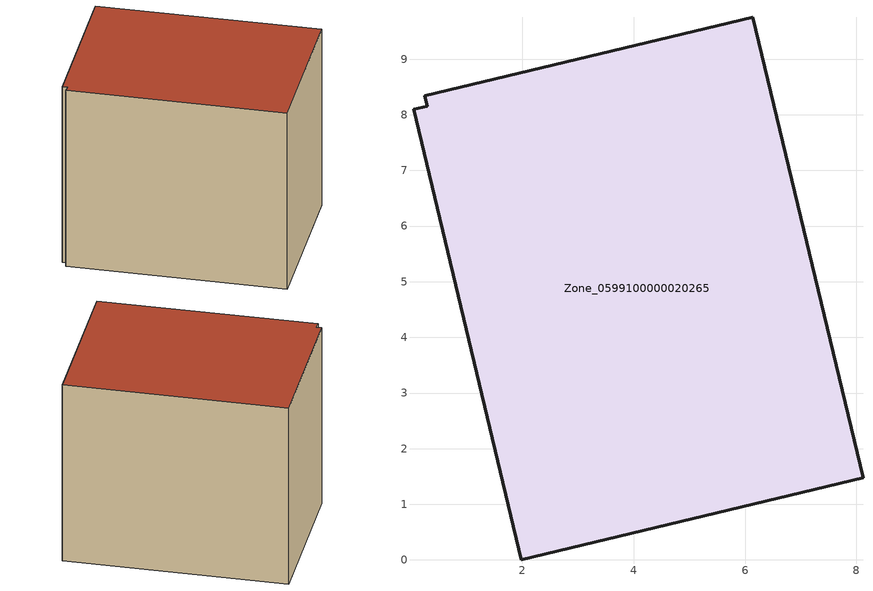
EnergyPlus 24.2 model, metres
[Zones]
Zone_0599100000020265
 floor ground (C_G): 0.04,8.1 0.29,8.15 0.25,8.34 6.14,9.76 8.12,1.48 1.98,0 z0
 wall outside (C_F): 1.98,0 8.12,1.48 6.14,9.76 0.25,8.34 0.29,8.15 0.04,8.1 1.98,0 z0:7.49
 roof outside (C_R): 0.29,8.15 0.04,8.1 1.98,0 8.12,1.48 6.14,9.76 0.25,8.34 z7.49
[BUILDING]
Pand.0599100000020265: North Axis=0; Terrain=City; Loads Convergence Tolerance Value=0.04; Temperature Convergence Tolerance Value=0.4; Solar Distribution=FullExterior; Maximum Number of Warmup Days=25; Minimum Number of Warmup Days=1
[Site:Location]
Rotterdam.The.Hague.AP_ZH_NLD Design_Conditions: Latitude=51.96; Longitude=4.45; Time Zone=1; Elevation=-4.5
[SITE:GROUNDTEMPERATURE:BUILDINGSURFACE]
18, 18, 18, 18, 18, 18, 18, 18, 18, 18, 18, 18
[MATERIAL] Thermal Absorptance=0.9; Solar Absorptance=0.7; Visible Absorptance=0.7
Name | Roughness | Thickness | Conductivity | Density | Specific Heat
G.TC.1965-1974 | MediumSmooth | 0.15 | 0.882353 | 540 | 1210
F.TC.1965-1974 | Rough | 0.3 | 0.697674 | 1920 | 840
R.TC.1965-1974 | MediumRough | 0.2 | 0.232558 | 1500 | 1000
[CONSTRUCTION]
C_G: G.TC.1965-1974
C_F: F.TC.1965-1974
C_R: R.TC.1965-1974
[ZONE]
Zone_0599100000020265: Type=1; Multiplier=1; Ceiling Height=Autocalculate; Volume=Autocalculate; Floor Area=autocalculate; Part of Total Floor Area=Yes
[ZONEINFILTRATION:DESIGNFLOWRATE]
Infil_Zone_0599100000020265: Zone or ZoneList or Space or SpaceList=Zone_0599100000020265; Schedule=AlwaysOn; Design Flow Rate Calculation Method=Flow/Area; Flow Rate per Floor Area=0.003; Constant Term Coefficient=1; Temperature Term Coefficient=0; Velocity Term Coefficient=0; Velocity Squared Term Coefficient=0
[HVACTEMPLATE:ZONE:IDEALLOADSAIRSYSTEM]
Zone_0599100000020265: Maximum Heating Supply Air Temperature=50; Minimum Cooling Supply Air Temperature=13; Maximum Heating Supply Air Humidity Ratio=0.0156; Minimum Cooling Supply Air Humidity Ratio=0.0077; Heating Limit=NoLimit; Cooling Limit=NoLimit; Dehumidification Control Type=ConstantSensibleHeatRatio; Cooling Sensible Heat Ratio=0.7; Dehumidification Setpoint=60; Humidification Control Type=None; Humidification Setpoint=30; Outdoor Air Method=None; Outdoor Air Flow Rate per Person=0.00944; Outdoor Air Flow Rate per Zone Floor Area=0; Outdoor Air Flow Rate per Zone=0; Demand Controlled Ventilation Type=None; Outdoor Air Economizer Type=NoEconomizer; Heat Recovery Type=None; Sensible Heat Recovery Effectiveness=0.7; Latent Heat Recovery Effectiveness=0.65
[ZONECONTROL:THERMOSTAT]
ThermostatControl_Zone_0599100000020265: Zone or ZoneList=Zone_0599100000020265; Control Type Schedule=DualSetpointControlType; Control 1=Thermostat_Zone_0599100000020265; Temperature Difference Between Cutout And Setpoint=0
[THERMOSTATSETPOINT:DUALSETPOINT]
Thermostat_Zone_0599100000020265: Heating Setpoint Temperature Schedule=HeatingSetpoint_Zone_0599100000020265; Cooling Setpoint Temperature Schedule=CoolingSetpoint_Zone_0599100000020265
[SCHEDULE:COMPACT]
HeatingSetpoint_Zone_0599100000020265: Through: 12/31, For: AllDays, Until: 24:00, 21
CoolingSetpoint_Zone_0599100000020265: Through: 12/31, For: AllDays, Until: 24:00, 24
DualSetpointControlType: Through: 12/31, For: AllDays, Until: 24:00, 4
AlwaysOn: Through: 12/31, For: AllDays, Until: 24:00, 1
